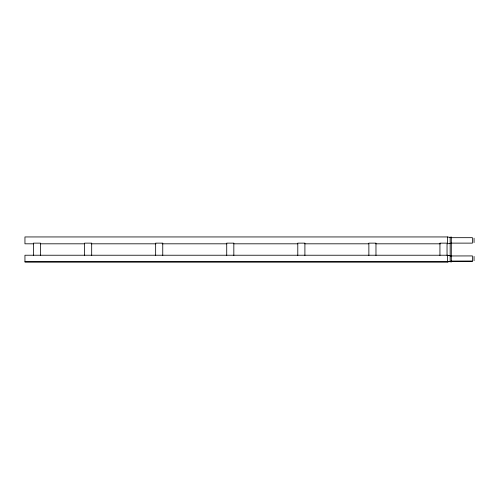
<?xml version="1.0" encoding="UTF-8"?>
<svg xmlns="http://www.w3.org/2000/svg" width="499" height="499" viewBox="0 0 499 499"><rect width="100%" height="100%" fill="white"/><g stroke="black" fill="none" stroke-linecap="round" stroke-linejoin="round"><path stroke-width="0.75" d="M451.308 255.931L447.472 255.232L24.95 255.232L24.95 261.944L447.472 261.944L451.308 261.22L472.428 261.177L472.428 255.931L451.308 255.962L447.472 255.313M447.472 236.944L447.472 243.811L451.308 243.125L472.428 243.125L472.428 237.68L451.308 237.68L447.472 236.944L24.95 236.944L24.95 243.811L33.527 243.811M40.544 243.811L84.194 243.811M91.211 243.811L155.913 243.811M162.15 243.811L226.858 243.811M233.869 243.811L297.797 243.811M304.808 243.811L368.736 243.811M375.753 243.811L440.455 243.811M472.428 261.22L451.308 261.22L447.472 261.85L24.95 261.85M474.05 238.198L474.05 242.608M474.05 256.43L474.05 260.721M451.308 236.944L451.308 262.056M450.173 236.944L450.173 262.056M447.472 255.232L447.472 261.944M447.042 255.444L447.042 243.138L439.937 243.138L439.937 255.444M375.972 255.444L375.972 243.138L368.867 243.138L368.867 255.444M304.901 255.444L304.901 243.138L297.791 243.138L297.791 255.444M233.831 255.444L233.831 243.138L226.721 243.138L226.721 255.444M162.755 255.444L162.755 243.138L155.651 243.138L155.651 255.444M91.685 255.444L91.685 243.138L84.581 243.138L84.581 255.444M40.513 255.444L40.513 243.138L33.408 243.138L33.408 255.444"/></g></svg>
